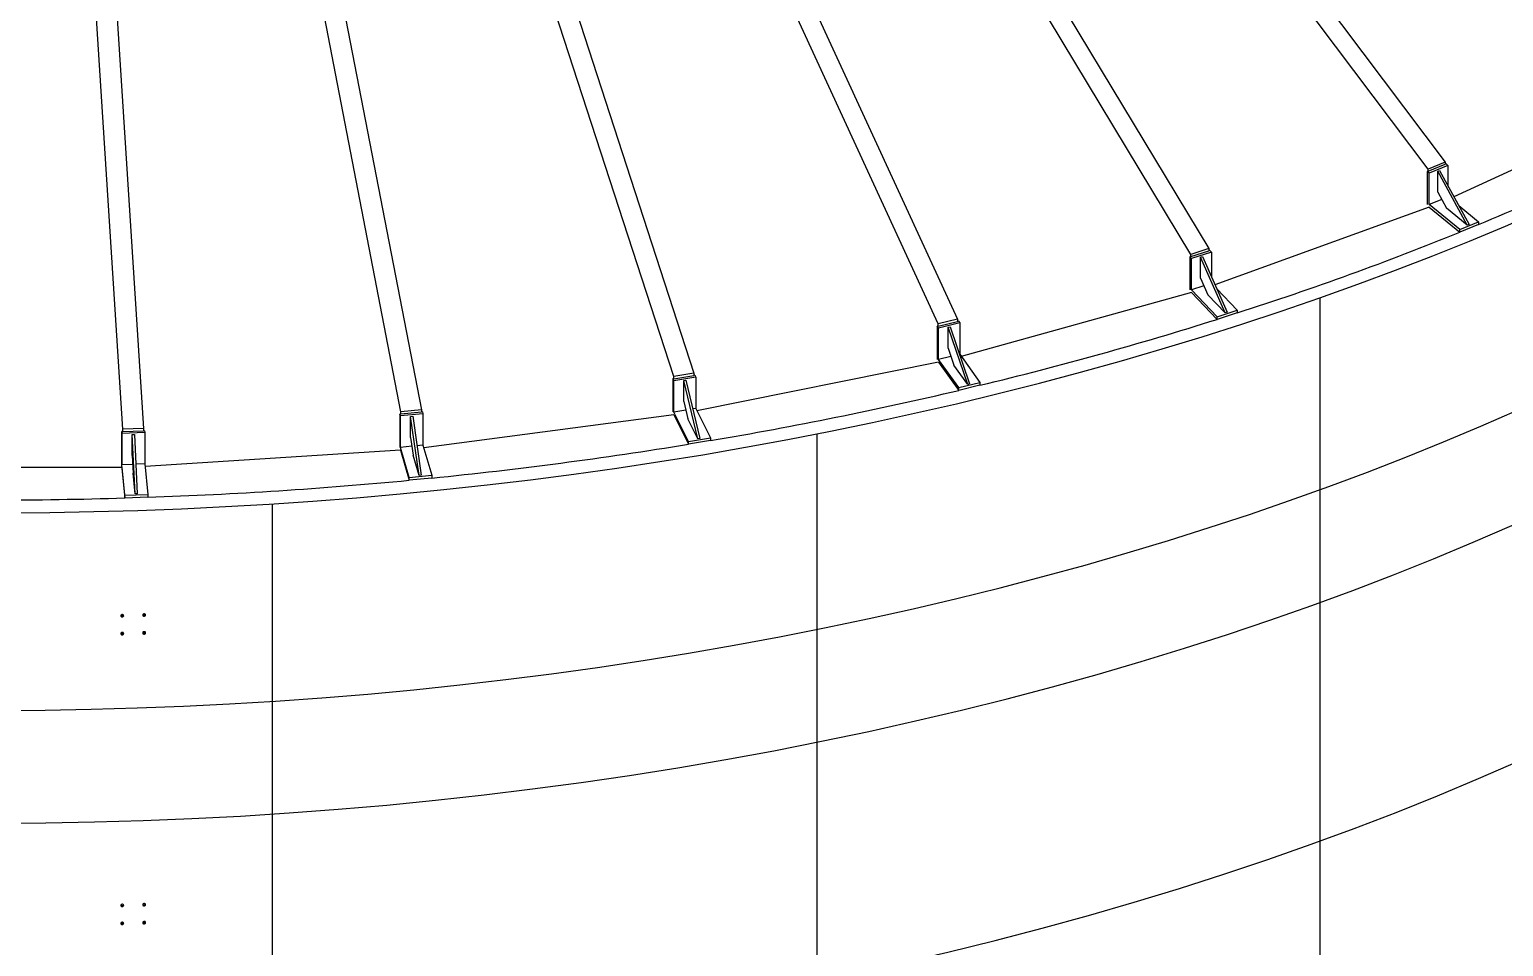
# Model space of a CAD drawing. Header units: millimetres. Extents: x 0 to 126150, y 0 to 89100.
# Drawn here: x 108178 to 115240, y 38929 to 43323 of the extents above; entities that cross this region are included whole.
import ezdxf

# ---------------------------------------------------------------- set-up
doc = ezdxf.new("R2010")
doc.units = ezdxf.units.MM
doc.header["$LTSCALE"] = 150
doc.layers.add('Visible', color=7, linetype='Continuous', lineweight=25)
doc.layers.add('Visible Narrow', color=7, linetype='Continuous', lineweight=18)

msp = doc.modelspace()

# ---------------------------------------------------------------- linework, layer by layer
at = {"layer": 'Visible'}
for p, q in [((114879.25, 42654.31), (109442.27, 49870.57)), ((109524.32, 49903.33), (114960.81, 42687.72)), ((109283.58, 49814.4), (113829.11, 42273.35)), ((112531.78, 41912.64), (108934.79, 49719.61)), ((109027.38, 49741.27), (112624.17, 41934.74)), ((113741.59, 42245.42), (109195.72, 49787.03)), ((111265.05, 41660.16), (108662.63, 49669.15)), ((108758.82, 49684.82), (111361.14, 41676.14)), ((108625.03, 41407.74), (108097.87, 49621.29)), ((108197.72, 49624.46), (108724.87, 41410.98)), ((109957.32, 41491.15), (108382.53, 49636.24)), ((108481.15, 49645.72), (110055.9, 41500.82)), ((115937.23, 42951.69), (115002.53, 42521.34)), ((114960.81, 42687.72), (114879.25, 42654.31)), ((114879.25, 42643.83), (114960.81, 42677.24)), ((114974.15, 42671.38), (114884.43, 42634.63)), ((114960.81, 42687.72), (114960.81, 42677.24)), ((114964.89, 42678.91), (114960.81, 42677.24)), ((114964.89, 42678.91), (114974.15, 42671.38)), ((114974.15, 42671.38), (114974.15, 42573.04)), ((114879.25, 42643.83), (114875.18, 42642.16)), ((114875.18, 42642.16), (114875.18, 42483.53)), ((114884.43, 42634.63), (114875.18, 42642.16)), ((114879.25, 42643.83), (114879.25, 42654.31)), ((114884.43, 42484.39), (114884.43, 42634.63)), ((114925.21, 42643.98), (114933.37, 42647.32)), ((115066.99, 42385.73), (114925.21, 42643.98)), ((114925.21, 42543.64), (114925.21, 42643.98)), ((114933.37, 42647.32), (115075.14, 42389.08)), ((114925.21, 42543.64), (114967.43, 42466.74)), ((114884.28, 42471.45), (113857.81, 42099.07)), ((114884.28, 42471.45), (115031.42, 42351.73)), ((114944.28, 42508.91), (114884.43, 42484.39)), ((115031.42, 42364.79), (114884.43, 42484.39)), ((115066.99, 42385.73), (114967.43, 42466.74)), ((115025.64, 42479.24), (115121.13, 42401.54)), ((115031.42, 42364.79), (115121.13, 42401.54)), ((115121.13, 42388.48), (115031.42, 42351.73)), ((115075.14, 42389.08), (115066.99, 42385.73)), ((115121.13, 42401.54), (115121.13, 42388.48)), ((115031.42, 42351.73), (115031.42, 42364.79)), ((113741.59, 42234.94), (113737.21, 42233.54)), ((113737.21, 42233.54), (113737.21, 42074.91)), ((113744.95, 42225.46), (113737.21, 42233.54)), ((113829.11, 42273.35), (113741.59, 42245.42)), ((113741.59, 42234.94), (113829.11, 42262.87)), ((113741.59, 42234.94), (113741.59, 42245.42)), ((113841.23, 42256.18), (113744.95, 42225.46)), ((113788.71, 42232.07), (113797.47, 42234.87)), ((113907.22, 41965.39), (113788.71, 42232.07)), ((113788.71, 42131.73), (113788.71, 42232.07)), ((113797.47, 42234.87), (113915.98, 41968.18)), ((113829.11, 42273.35), (113829.11, 42262.87)), ((113833.49, 42264.26), (113829.11, 42262.87)), ((113833.49, 42264.26), (113841.23, 42256.18)), ((113841.23, 42256.18), (113841.23, 42136.39)), ((113744.95, 42075.22), (113744.95, 42225.46)), ((113805.27, 42094.47), (113744.95, 42075.22)), ((113788.71, 42131.73), (113824, 42052.32)), ((113744.83, 42062.29), (112642.63, 41755.84)), ((113744.83, 42062.29), (113867.82, 41933.81)), ((113867.82, 41946.87), (113744.95, 42075.22)), ((113907.22, 41965.39), (113824, 42052.32)), ((113866.48, 42079.56), (113964.09, 41977.59)), ((114362.69, 24534.45), (114362.69, 42037.69)), ((113867.82, 41946.87), (113964.09, 41977.59)), ((113964.09, 41964.53), (113867.82, 41933.81)), ((113915.98, 41968.18), (113907.22, 41965.39)), ((113964.09, 41977.59), (113964.09, 41964.53)), ((112531.78, 41902.16), (112527.16, 41901.06)), ((112527.16, 41901.06), (112527.16, 41742.43)), ((112533.29, 41892.52), (112527.16, 41901.06)), ((112624.17, 41934.74), (112531.78, 41912.64)), ((112531.78, 41902.16), (112624.17, 41924.26)), ((112531.78, 41902.16), (112531.78, 41912.64)), ((112634.91, 41916.83), (112533.29, 41892.52)), ((112533.29, 41742.29), (112533.29, 41892.52)), ((112579.48, 41896.22), (112588.72, 41898.43)), ((112673.24, 41622.65), (112579.48, 41896.22)), ((112579.48, 41795.88), (112579.48, 41896.22)), ((112588.72, 41898.43), (112682.48, 41624.86)), ((112624.17, 41934.74), (112624.17, 41924.26)), ((112628.79, 41925.36), (112624.17, 41924.26)), ((112628.79, 41925.36), (112634.91, 41916.83)), ((112634.91, 41916.83), (112634.91, 41766.59)), ((113867.82, 41933.81), (113867.82, 41946.87)), ((112592.96, 41756.56), (112533.29, 41742.29)), ((112630.49, 41606.8), (112533.29, 41742.29)), ((112579.48, 41795.88), (112607.4, 41714.42)), ((112634.91, 41766.59), (112633.98, 41766.37)), ((112634.91, 41766.59), (112732.11, 41631.11)), ((111361.14, 41676.14), (111265.05, 41660.16)), ((111361.14, 41676.14), (111361.14, 41665.66)), ((112533.19, 41729.36), (111376.22, 41495.63)), ((112533.19, 41729.36), (112630.49, 41593.74)), ((112673.24, 41622.65), (112607.4, 41714.42)), ((111265.05, 41649.68), (111260.24, 41648.88)), ((111260.24, 41648.88), (111260.24, 41490.25)), ((111264.67, 41640.01), (111260.24, 41648.88)), ((111370.37, 41657.59), (111264.67, 41640.01)), ((111264.67, 41489.77), (111264.67, 41640.01)), ((111265.05, 41649.68), (111361.14, 41665.66)), ((111265.05, 41649.68), (111265.05, 41660.16)), ((111312.72, 41640.65), (111322.33, 41642.25)), ((111380.54, 41361.84), (111312.72, 41640.65)), ((111312.72, 41540.31), (111312.72, 41640.65)), ((111322.33, 41642.25), (111390.15, 41363.44)), ((111365.94, 41666.46), (111361.14, 41665.66)), ((111365.94, 41666.46), (111370.37, 41657.59)), ((111370.37, 41657.59), (111370.37, 41507.35)), ((112630.49, 41606.8), (112732.11, 41631.11)), ((112732.11, 41618.04), (112630.49, 41593.74)), ((112630.49, 41593.74), (112630.49, 41606.8)), ((112682.48, 41624.86), (112673.24, 41622.65)), ((112732.11, 41631.11), (112732.11, 41618.04)), ((111312.72, 41540.31), (111332.91, 41457.29)), ((109957.32, 41480.67), (109952.39, 41480.19)), ((109952.39, 41480.19), (109952.39, 41321.56)), ((109955.07, 41471.08), (109952.39, 41480.19)), ((110063.51, 41481.72), (109955.07, 41471.08)), ((109955.07, 41320.85), (109955.07, 41471.08)), ((110055.9, 41500.82), (109957.32, 41491.15)), ((109957.32, 41480.67), (109957.32, 41491.15)), ((109957.32, 41480.67), (110055.9, 41490.34)), ((110004.36, 41468.57), (110014.22, 41469.54)), ((110045.4, 41186.23), (110004.36, 41468.57)), ((110004.36, 41368.23), (110004.36, 41468.57)), ((110014.22, 41469.54), (110055.26, 41187.2)), ((110055.9, 41500.82), (110055.9, 41490.34)), ((110060.83, 41490.83), (110055.9, 41490.34)), ((110060.83, 41490.83), (110063.51, 41481.72)), ((110063.51, 41481.72), (110063.51, 41331.49)), ((111264.6, 41476.85), (110067.17, 41319.06)), ((111264.6, 41476.85), (111334.99, 41335.79)), ((111322.67, 41499.42), (111264.67, 41489.77)), ((111334.99, 41348.85), (111264.67, 41489.77)), ((111380.54, 41361.84), (111332.91, 41457.29)), ((111370.37, 41507.35), (111355.74, 41504.92)), ((111370.37, 41507.35), (111440.69, 41366.44)), ((108625.03, 41397.26), (108620.04, 41397.1)), ((108620.04, 41397.1), (108620.04, 41238.47)), ((108620.93, 41387.88), (108620.04, 41397.1)), ((108730.76, 41391.44), (108620.93, 41387.88)), ((108620.93, 41237.64), (108620.93, 41387.88)), ((108724.87, 41410.98), (108625.03, 41407.74)), ((108625.03, 41397.26), (108625.03, 41407.74)), ((108625.03, 41397.26), (108724.87, 41400.5)), ((108724.87, 41410.98), (108724.87, 41400.5)), ((108729.86, 41400.66), (108724.87, 41400.5)), ((108729.86, 41400.66), (108730.76, 41391.44)), ((108730.76, 41391.44), (108730.76, 41241.2)), ((111951.74, 23864.12), (111951.74, 41385.73)), ((108670.86, 41382.15), (108680.84, 41382.47)), ((108684.59, 41098.03), (108670.86, 41382.15)), ((108670.86, 41281.81), (108670.86, 41382.15)), ((108680.84, 41382.47), (108694.58, 41098.36)), ((110010.46, 41326.28), (109955.07, 41320.85)), ((109997.61, 41176.27), (109955.07, 41320.85)), ((110004.36, 41368.23), (110016.58, 41284.16)), ((110063.51, 41331.49), (110034.7, 41328.66)), ((110063.51, 41331.49), (110106.06, 41186.91)), ((111334.99, 41348.85), (111440.69, 41366.44)), ((111440.69, 41353.37), (111334.99, 41335.79)), ((111334.99, 41335.79), (111334.99, 41348.85)), ((111390.15, 41363.44), (111380.54, 41361.84)), ((111440.69, 41366.44), (111440.69, 41353.37)), ((108670.86, 41281.81), (108674.95, 41197.21)), ((109955.02, 41307.93), (108732.01, 41228.37)), ((109955.02, 41307.93), (109997.61, 41163.21)), ((110045.4, 41186.23), (110016.58, 41284.16)), ((108620.92, 41224.73), (107388.9, 41224.73)), ((108620.92, 41224.73), (108635.18, 41078.16)), ((108672.91, 41239.33), (108620.93, 41237.64)), ((108635.18, 41091.23), (108620.93, 41237.64)), ((108684.59, 41098.03), (108674.95, 41197.21)), ((108730.76, 41241.2), (108687.74, 41239.81)), ((108730.76, 41241.2), (108745, 41094.79)), ((109997.61, 41176.27), (110106.06, 41186.91)), ((109997.61, 41163.21), (109997.61, 41176.27)), ((110106.06, 41173.85), (109997.61, 41163.21)), ((110055.26, 41187.2), (110045.4, 41186.23)), ((110106.06, 41186.91), (110106.06, 41173.85)), ((108635.18, 41091.23), (108745, 41094.79)), ((108635.18, 41078.16), (108635.18, 41091.23)), ((108745, 41081.72), (108635.18, 41078.16)), ((108694.58, 41098.36), (108684.59, 41098.03)), ((108745, 41094.79), (108745, 41081.72)), ((109342.88, 23520.33), (109342.88, 41050.02))]:
    msp.add_line(p, q, dxfattribs=at)
for centre, major_axis, start_param, end_param in [((108004.91, 48062.83), (12220, 0), 4.0580523, 6.2831853), ((108004.91, 46960.56), (11950, 0), 3.8460288, 6.2200066), ((108004.91, 46420.44), (11950, 0), 3.7781736, 6.2831853), ((108004.91, 45277.35), (11950, 0), 3.6761302, 6.2831853), ((108004.91, 44134.25), (11950, 0), 3.3436721, 6.2831853), ((108004.91, 42991.16), (11950, 0), 3.1473222, 6.2831853), ((108004.91, 48124.06), (12220, 0), 5.3339956, 5.4371864), ((108004.91, 48124.06), (12220, 0), 5.2217942, 5.3249867), ((108004.91, 48124.06), (12220, 0), 5.1095931, 5.212787), ((108004.91, 41848.06), (11950, 0), 3.1415927, 6.2831853), ((108004.91, 48124.06), (12220, 0), 4.9973921, 5.1005872), ((108004.91, 48124.06), (12220, 0), 4.8851911, 4.9883875), ((108004.91, 48124.06), (12220, 0), 4.7729903, 4.8761878), ((108004.91, 48124.06), (12220, 0), 4.6607899, 4.763988), ((108004.91, 40704.97), (11950, 0), 3.1415927, 6.2831853), ((108004.91, 39561.87), (11950, 0), 3.1415927, 6.2831853)]:
    msp.add_ellipse(centre, major_axis=major_axis, ratio=0.5773503, start_param=start_param, end_param=end_param, dxfattribs=at)
for points, knots in [([(108629.5, 40514.42), (108629.5, 40512.84), (108628.65, 40511.24), (108627.22, 40510.13), (108625.8, 40509.02), (108623.82, 40508.42), (108621.9, 40508.5), (108619.98, 40508.57), (108618.16, 40509.33), (108616.98, 40510.54), (108615.8, 40511.74), (108615.29, 40513.37), (108615.6, 40514.93), (108615.92, 40516.5), (108617.06, 40517.96), (108618.68, 40518.88), (108620.28, 40519.78), (108622.33, 40520.13), (108624.2, 40519.8), (108626.07, 40519.48), (108627.72, 40518.49), (108628.64, 40517.13), (108629.2, 40516.31), (108629.5, 40515.37), (108629.5, 40514.42)], [-3.1415927, -3.1415927, -3.1415927, -3.1415927, -2.3112322, -2.3112322, -2.3112322, -1.484034, -1.484034, -1.484034, -0.6595887, -0.6595887, -0.6595887, 0.1625537, 0.1625537, 0.1625537, 0.9916125, 0.9916125, 0.9916125, 1.8151462, 1.8151462, 1.8151462, 2.6417736, 2.6417736, 2.6417736, 3.1415927, 3.1415927, 3.1415927, 3.1415927]), ([(108616.24, 40516.56), (108616.76, 40515.97), (108617.41, 40515.46), (108618.17, 40515.07), (108619.77, 40514.26), (108621.82, 40514.04), (108623.68, 40514.48), (108625.55, 40514.92), (108627.2, 40516.01), (108628.12, 40517.42), (108628.17, 40517.49), (108628.21, 40517.56), (108628.26, 40517.63)], [0.6040241, 0.6040241, 0.6040241, 0.6040241, 0.9919944, 0.9919944, 0.9919944, 1.8155262, 1.8155262, 1.8155262, 2.6422558, 2.6422558, 2.6422558, 2.6833953, 2.6833953, 2.6833953, 2.6833953]), ([(108734.37, 40517.85), (108734.37, 40516.27), (108733.53, 40514.67), (108732.1, 40513.55), (108730.68, 40512.44), (108728.7, 40511.82), (108726.78, 40511.89), (108724.86, 40511.96), (108723.04, 40512.71), (108721.86, 40513.91), (108720.69, 40515.11), (108720.18, 40516.74), (108720.49, 40518.29), (108720.8, 40519.86), (108721.94, 40521.34), (108723.56, 40522.26), (108725.16, 40523.17), (108727.21, 40523.53), (108729.08, 40523.21), (108730.94, 40522.9), (108732.6, 40521.91), (108733.52, 40520.56), (108734.08, 40519.75), (108734.37, 40518.81), (108734.37, 40517.85)], [-3.1415927, -3.1415927, -3.1415927, -3.1415927, -2.3112322, -2.3112322, -2.3112322, -1.484034, -1.484034, -1.484034, -0.6595887, -0.6595887, -0.6595887, 0.1625537, 0.1625537, 0.1625537, 0.9916125, 0.9916125, 0.9916125, 1.8151462, 1.8151462, 1.8151462, 2.6417736, 2.6417736, 2.6417736, 3.1415927, 3.1415927, 3.1415927, 3.1415927]), ([(108721.09, 40519.87), (108721.59, 40519.3), (108722.23, 40518.82), (108722.96, 40518.45), (108724.56, 40517.65), (108726.61, 40517.44), (108728.47, 40517.88), (108730.34, 40518.33), (108731.99, 40519.43), (108732.91, 40520.85), (108732.97, 40520.94), (108733.03, 40521.03), (108733.08, 40521.12)], [0.6172199, 0.6172199, 0.6172199, 0.6172199, 0.9919944, 0.9919944, 0.9919944, 1.8155262, 1.8155262, 1.8155262, 2.6422558, 2.6422558, 2.6422558, 2.6948521, 2.6948521, 2.6948521, 2.6948521]), ([(108629.5, 40428.69), (108629.5, 40427.1), (108628.65, 40425.51), (108627.22, 40424.4), (108625.8, 40423.29), (108623.82, 40422.68), (108621.9, 40422.76), (108619.98, 40422.84), (108618.16, 40423.6), (108616.98, 40424.81), (108615.8, 40426.01), (108615.29, 40427.64), (108615.6, 40429.2), (108615.92, 40430.76), (108617.06, 40432.23), (108618.68, 40433.14), (108620.28, 40434.05), (108622.33, 40434.4), (108624.2, 40434.07), (108626.07, 40433.75), (108627.72, 40432.75), (108628.64, 40431.4), (108629.2, 40430.58), (108629.5, 40429.64), (108629.5, 40428.69)], [-3.1415927, -3.1415927, -3.1415927, -3.1415927, -2.3112322, -2.3112322, -2.3112322, -1.484034, -1.484034, -1.484034, -0.6595887, -0.6595887, -0.6595887, 0.1625537, 0.1625537, 0.1625537, 0.9916125, 0.9916125, 0.9916125, 1.8151462, 1.8151462, 1.8151462, 2.6417736, 2.6417736, 2.6417736, 3.1415927, 3.1415927, 3.1415927, 3.1415927]), ([(108616.24, 40430.83), (108616.76, 40430.23), (108617.41, 40429.72), (108618.17, 40429.34), (108619.77, 40428.53), (108621.82, 40428.31), (108623.68, 40428.75), (108625.55, 40429.18), (108627.2, 40430.28), (108628.12, 40431.69), (108628.17, 40431.76), (108628.21, 40431.83), (108628.26, 40431.9)], [0.6040241, 0.6040241, 0.6040241, 0.6040241, 0.9919944, 0.9919944, 0.9919944, 1.8155262, 1.8155262, 1.8155262, 2.6422558, 2.6422558, 2.6422558, 2.6833953, 2.6833953, 2.6833953, 2.6833953]), ([(108734.37, 40432.12), (108734.37, 40430.54), (108733.53, 40428.94), (108732.1, 40427.82), (108730.68, 40426.71), (108728.7, 40426.09), (108726.78, 40426.16), (108724.86, 40426.23), (108723.04, 40426.98), (108721.86, 40428.18), (108720.69, 40429.38), (108720.18, 40431), (108720.49, 40432.56), (108720.8, 40434.13), (108721.94, 40435.6), (108723.56, 40436.53), (108725.16, 40437.44), (108727.21, 40437.79), (108729.08, 40437.48), (108730.94, 40437.17), (108732.6, 40436.18), (108733.52, 40434.83), (108734.08, 40434.01), (108734.37, 40433.07), (108734.37, 40432.12)], [-3.1415927, -3.1415927, -3.1415927, -3.1415927, -2.3112322, -2.3112322, -2.3112322, -1.484034, -1.484034, -1.484034, -0.6595887, -0.6595887, -0.6595887, 0.1625537, 0.1625537, 0.1625537, 0.9916125, 0.9916125, 0.9916125, 1.8151462, 1.8151462, 1.8151462, 2.6417736, 2.6417736, 2.6417736, 3.1415927, 3.1415927, 3.1415927, 3.1415927]), ([(108721.09, 40434.14), (108721.59, 40433.57), (108722.23, 40433.09), (108722.96, 40432.72), (108724.56, 40431.92), (108726.61, 40431.71), (108728.47, 40432.15), (108730.34, 40432.6), (108731.99, 40433.7), (108732.91, 40435.12), (108732.97, 40435.21), (108733.03, 40435.3), (108733.08, 40435.39)], [0.6172199, 0.6172199, 0.6172199, 0.6172199, 0.9919944, 0.9919944, 0.9919944, 1.8155262, 1.8155262, 1.8155262, 2.6422558, 2.6422558, 2.6422558, 2.6948521, 2.6948521, 2.6948521, 2.6948521]), ([(108629.5, 39126.37), (108629.5, 39124.79), (108628.65, 39123.2), (108627.22, 39122.09), (108625.8, 39120.98), (108623.82, 39120.37), (108621.9, 39120.45), (108619.98, 39120.53), (108618.16, 39121.29), (108616.98, 39122.5), (108615.8, 39123.7), (108615.29, 39125.33), (108615.6, 39126.88), (108615.92, 39128.45), (108617.06, 39129.92), (108618.68, 39130.83), (108620.28, 39131.74), (108622.33, 39132.08), (108624.2, 39131.76), (108626.07, 39131.43), (108627.72, 39130.44), (108628.64, 39129.09), (108629.2, 39128.27), (108629.5, 39127.33), (108629.5, 39126.37)], [-3.1415927, -3.1415927, -3.1415927, -3.1415927, -2.3112322, -2.3112322, -2.3112322, -1.484034, -1.484034, -1.484034, -0.6595887, -0.6595887, -0.6595887, 0.1625537, 0.1625537, 0.1625537, 0.9916125, 0.9916125, 0.9916125, 1.8151462, 1.8151462, 1.8151462, 2.6417736, 2.6417736, 2.6417736, 3.1415927, 3.1415927, 3.1415927, 3.1415927]), ([(108616.24, 39128.52), (108616.76, 39127.92), (108617.41, 39127.41), (108618.17, 39127.03), (108619.77, 39126.22), (108621.82, 39126), (108623.68, 39126.43), (108625.55, 39126.87), (108627.2, 39127.97), (108628.12, 39129.38), (108628.17, 39129.45), (108628.21, 39129.52), (108628.26, 39129.59)], [0.6040241, 0.6040241, 0.6040241, 0.6040241, 0.9919944, 0.9919944, 0.9919944, 1.8155262, 1.8155262, 1.8155262, 2.6422558, 2.6422558, 2.6422558, 2.6833953, 2.6833953, 2.6833953, 2.6833953]), ([(108734.37, 39129.81), (108734.37, 39128.23), (108733.53, 39126.63), (108732.1, 39125.51), (108730.68, 39124.4), (108728.7, 39123.78), (108726.78, 39123.85), (108724.86, 39123.92), (108723.04, 39124.67), (108721.86, 39125.87), (108720.69, 39127.07), (108720.18, 39128.69), (108720.49, 39130.25), (108720.8, 39131.82), (108721.94, 39133.29), (108723.56, 39134.21), (108725.16, 39135.13), (108727.21, 39135.48), (108729.08, 39135.17), (108730.94, 39134.85), (108732.6, 39133.87), (108733.52, 39132.52), (108734.08, 39131.7), (108734.37, 39130.76), (108734.37, 39129.81)], [-3.1415927, -3.1415927, -3.1415927, -3.1415927, -2.3112322, -2.3112322, -2.3112322, -1.484034, -1.484034, -1.484034, -0.6595887, -0.6595887, -0.6595887, 0.1625537, 0.1625537, 0.1625537, 0.9916125, 0.9916125, 0.9916125, 1.8151462, 1.8151462, 1.8151462, 2.6417736, 2.6417736, 2.6417736, 3.1415927, 3.1415927, 3.1415927, 3.1415927]), ([(108721.09, 39131.82), (108721.59, 39131.26), (108722.23, 39130.77), (108722.96, 39130.41), (108724.56, 39129.61), (108726.61, 39129.4), (108728.47, 39129.84), (108730.34, 39130.29), (108731.99, 39131.39), (108732.91, 39132.81), (108732.97, 39132.9), (108733.03, 39132.99), (108733.08, 39133.08)], [0.6172199, 0.6172199, 0.6172199, 0.6172199, 0.9919944, 0.9919944, 0.9919944, 1.8155262, 1.8155262, 1.8155262, 2.6422558, 2.6422558, 2.6422558, 2.6948521, 2.6948521, 2.6948521, 2.6948521]), ([(108629.5, 39040.64), (108629.5, 39039.06), (108628.65, 39037.46), (108627.22, 39036.35), (108625.8, 39035.25), (108623.82, 39034.64), (108621.9, 39034.72), (108619.98, 39034.8), (108618.16, 39035.56), (108616.98, 39036.76), (108615.8, 39037.97), (108615.29, 39039.6), (108615.6, 39041.15), (108615.92, 39042.72), (108617.06, 39044.19), (108618.68, 39045.1), (108620.28, 39046.01), (108622.33, 39046.35), (108624.2, 39046.03), (108626.07, 39045.7), (108627.72, 39044.71), (108628.64, 39043.35), (108629.2, 39042.54), (108629.5, 39041.59), (108629.5, 39040.64)], [-3.1415927, -3.1415927, -3.1415927, -3.1415927, -2.3112322, -2.3112322, -2.3112322, -1.484034, -1.484034, -1.484034, -0.6595887, -0.6595887, -0.6595887, 0.1625537, 0.1625537, 0.1625537, 0.9916125, 0.9916125, 0.9916125, 1.8151462, 1.8151462, 1.8151462, 2.6417736, 2.6417736, 2.6417736, 3.1415927, 3.1415927, 3.1415927, 3.1415927]), ([(108616.24, 39042.78), (108616.76, 39042.19), (108617.41, 39041.68), (108618.17, 39041.3), (108619.77, 39040.49), (108621.82, 39040.27), (108623.68, 39040.7), (108625.55, 39041.14), (108627.2, 39042.23), (108628.12, 39043.64), (108628.17, 39043.71), (108628.21, 39043.79), (108628.26, 39043.86)], [0.6040241, 0.6040241, 0.6040241, 0.6040241, 0.9919944, 0.9919944, 0.9919944, 1.8155262, 1.8155262, 1.8155262, 2.6422558, 2.6422558, 2.6422558, 2.6833953, 2.6833953, 2.6833953, 2.6833953]), ([(108734.37, 39044.08), (108734.37, 39042.5), (108733.53, 39040.9), (108732.1, 39039.78), (108730.68, 39038.66), (108728.7, 39038.05), (108726.78, 39038.12), (108724.86, 39038.19), (108723.04, 39038.94), (108721.86, 39040.14), (108720.69, 39041.33), (108720.18, 39042.96), (108720.49, 39044.52), (108720.8, 39046.09), (108721.94, 39047.56), (108723.56, 39048.48), (108725.16, 39049.4), (108727.21, 39049.75), (108729.08, 39049.44), (108730.94, 39049.12), (108732.6, 39048.14), (108733.52, 39046.79), (108734.08, 39045.97), (108734.37, 39045.03), (108734.37, 39044.08)], [-3.1415927, -3.1415927, -3.1415927, -3.1415927, -2.3112322, -2.3112322, -2.3112322, -1.484034, -1.484034, -1.484034, -0.6595887, -0.6595887, -0.6595887, 0.1625537, 0.1625537, 0.1625537, 0.9916125, 0.9916125, 0.9916125, 1.8151462, 1.8151462, 1.8151462, 2.6417736, 2.6417736, 2.6417736, 3.1415927, 3.1415927, 3.1415927, 3.1415927]), ([(108721.09, 39046.09), (108721.59, 39045.53), (108722.23, 39045.04), (108722.96, 39044.68), (108724.56, 39043.87), (108726.61, 39043.66), (108728.47, 39044.11), (108730.34, 39044.56), (108731.99, 39045.66), (108732.91, 39047.07), (108732.97, 39047.16), (108733.03, 39047.25), (108733.08, 39047.35)], [0.6172199, 0.6172199, 0.6172199, 0.6172199, 0.9919944, 0.9919944, 0.9919944, 1.8155262, 1.8155262, 1.8155262, 2.6422558, 2.6422558, 2.6422558, 2.6948521, 2.6948521, 2.6948521, 2.6948521])]:
    msp.add_open_spline(points, degree=3, knots=knots, dxfattribs=at)
at = {"layer": 'Visible Narrow'}
for p, q in [((108629.5, 40514.42), (108629.42, 40515.26)), ((108734.37, 40517.85), (108734.27, 40518.83)), ((108629.5, 40428.69), (108629.42, 40429.52)), ((108734.37, 40432.12), (108734.27, 40433.1)), ((108629.5, 39126.37), (108629.42, 39127.21)), ((108734.37, 39129.81), (108734.27, 39130.78)), ((108629.5, 39040.64), (108629.42, 39041.48)), ((108734.37, 39044.08), (108734.27, 39045.05))]:
    msp.add_line(p, q, dxfattribs=at)

doc.saveas('drawing.dxf')
